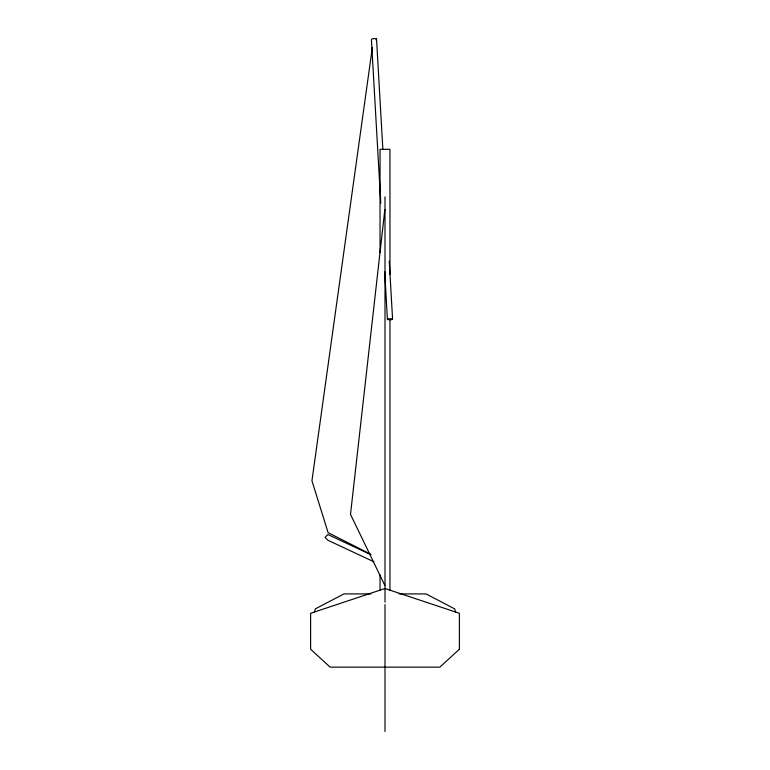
<?xml version="1.0" encoding="UTF-8"?>
<svg xmlns="http://www.w3.org/2000/svg" width="770" height="770" viewBox="0 0 770 770"><rect width="100%" height="100%" fill="white"/><g stroke="black" fill="none" stroke-linecap="round" stroke-linejoin="round"><path stroke-width="1.16" d="M385 602.198L385 196.87M384.836 209.613L350.504 514.408L384.836 585.383M372.372 47.345L311.946 480.778L328.097 532.667L370.861 554.323M314.353 612.073L315.334 608.878L343.94 593.911L370.919 593.911M375.924 39.828L376.54 38.972L374.595 38.5L372.035 38.875L371.419 39.732L380.765 203.078M392.556 318.828L391.94 319.685L387.435 319.589L388.051 318.732L392.556 318.828L389.254 261.174M399.081 593.911L426.06 593.911L454.666 608.878L455.647 612.073M370.822 554.641L327.905 534.534L325.046 537.373L327.828 540.213L373.96 561.831M376.54 38.972L382.863 149.476M384.692 271.541L387.435 319.589M389.957 274.351L389.957 149.322L380.043 149.322L380.043 252.714M389.957 320.041L389.957 590.532M385 604.556L385 731.5M380.043 574.901L380.043 590.532M459.382 649.264L439.814 667.147L330.186 667.147L310.618 649.264L310.618 613.286L385 588.501L459.382 613.286L459.382 649.264"/></g></svg>
